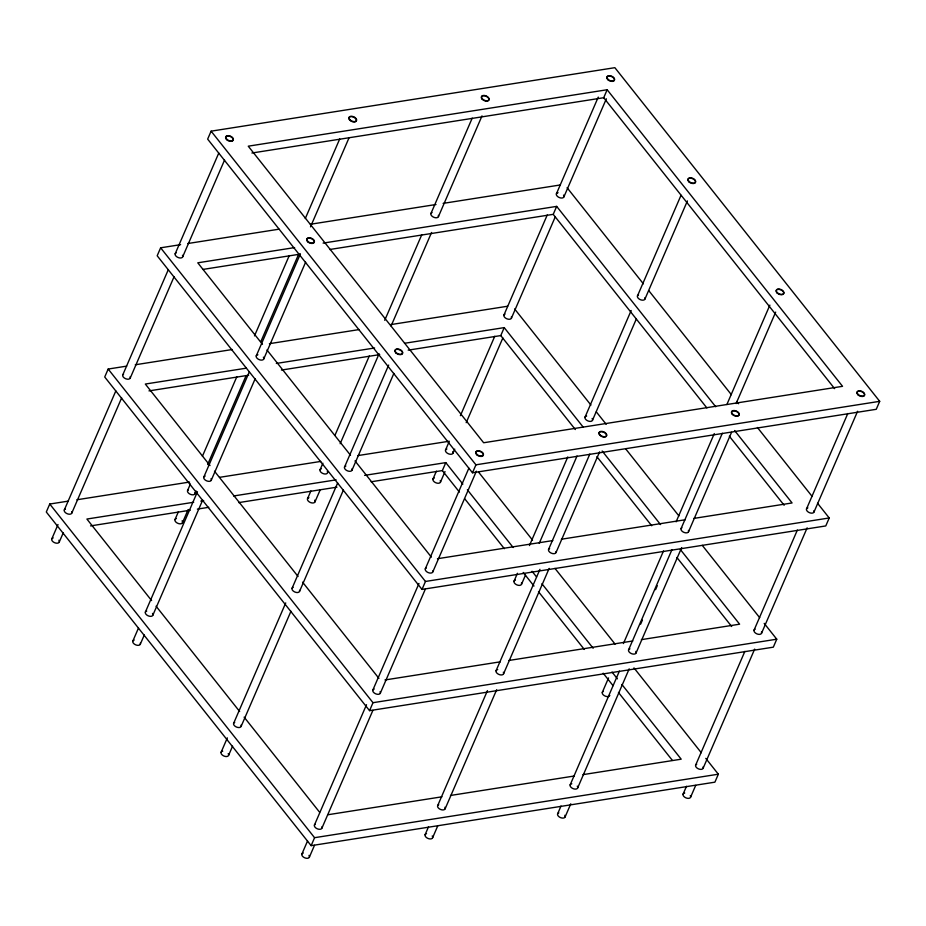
<?xml version="1.0" encoding="UTF-8"?>
<svg xmlns="http://www.w3.org/2000/svg" width="926" height="926" viewBox="0 0 926 926"><rect width="100%" height="100%" fill="white"/><g stroke="black" fill="none" stroke-linecap="round" stroke-linejoin="round"><path stroke-width="1.39" d="M68.293 501.128L49.749 504.033L46.3 512.009L311.136 845.658L714.895 782.169L718.345 774.205L705.774 758.371M126.712 366.129L108.168 369.046L104.719 377.009L369.555 710.659L773.314 647.17L776.764 639.206L764.193 623.372M180.605 244.661L160.626 247.809L157.177 255.773L422.013 589.422L825.784 525.933L829.221 517.97L817.554 503.269M211.105 131.168L207.655 139.131L472.491 472.781L876.251 409.304L879.7 401.328L614.864 67.679L211.105 131.168L475.929 464.817L879.7 401.328M51.752 539.001L58.002 524.544M64.299 510.006L115.831 390.922M122.718 375.007L168.312 269.651M175.176 253.782L218.767 153.056M59.264 542.034L63.246 532.832M71.811 513.05L121.63 397.925M130.23 378.051L174.111 276.631M182.688 256.815L224.555 160.071M174.991 519.625L178.394 511.742M187.538 490.63L190.397 484.02M202.424 456.229L236.778 376.836M254.5 335.883L289.271 255.541M305.302 218.501L339.703 138.981M182.491 522.658L188.186 509.52M195.039 493.662L196.185 491.023M207.644 464.551L246.003 375.898M260.866 341.544L298.485 254.615M310.511 226.835L348.94 138.043M132.812 641.128L138.506 627.99M145.359 612.144L197.469 491.718M203.778 477.145L249.372 371.777M256.247 355.908L300.406 253.863M140.324 644.16L144.306 634.97M152.871 615.177L202.69 500.052M211.29 480.177L255.171 378.757M263.748 358.941L305.615 262.197M307.501 498.79L310.905 490.907M320.049 469.795L322.908 463.185M334.934 435.394L369.289 356.001M384.73 320.315L421.781 234.706M430.926 213.559L472.214 118.146M315.002 501.823L320.13 489.993M340.155 443.716L379.093 353.744M391.096 325.975L431.562 232.472M438.438 216.603L482.018 115.877M221.082 752.329L227.333 737.872M233.63 723.345L285.729 602.919M292.049 588.346L337.643 482.978M344.507 467.109L388.665 365.064M228.583 755.361L232.565 746.171M241.13 726.378L290.949 611.253M299.549 591.378L343.442 489.958M352.019 470.142L393.874 373.398M432.974 479.055L436.377 471.172M445.51 450.071L448.948 442.13M460.407 415.67L494.762 336.265M503.929 315.071L547.254 214.971M556.399 193.835L598.265 97.091M371.141 481.775L442.35 470.582L445.8 462.618L462.861 484.124M408.192 350.144L500.769 335.582L504.219 327.619L583.276 427.233M329.633 249.511L553.227 214.346L556.676 206.382L715.705 406.745M251.918 153.021L603.706 97.716L607.155 89.741L842.556 386.327L483.65 442.755L248.249 146.181L607.155 89.741M440.475 482.099L445.024 471.577M453.022 453.103L454.735 449.133M466.195 422.673L502.841 337.978M511.441 318.104L555.334 216.684M563.911 196.868L606.345 98.804M301.864 854.108L307.548 840.97M314.412 825.112L366.511 704.698M372.831 690.113L418.992 583.438M425.289 568.877L468.88 468.162M311.136 845.658L314.574 837.694L718.345 774.205M369.555 710.659L372.993 702.695L776.764 639.206M422.013 589.422L425.462 581.459L829.221 517.97M472.491 472.781L475.929 464.817M309.377 857.14L314.493 845.311M321.912 828.145L372.877 710.381M380.331 693.146L425.358 589.098M432.801 571.921L476.381 471.195M514.034 581.181L517.437 573.298M529.44 545.576L567.8 456.923M585 417.198L631.162 310.511M637.458 295.961L681.038 195.247M521.535 584.225L525.517 575.023M539.233 543.319L577.037 455.986M592.501 420.23L636.393 318.822M644.971 298.994L687.405 200.93M425.092 834.731L428.506 826.849M437.639 805.736L487.458 690.611M496.058 670.737L539.951 569.328M548.528 549.5L589.816 454.087M432.604 837.764L437.72 825.934M445.151 808.768L496.683 689.685M503.57 673.769L549.164 568.402M556.028 552.533L599.62 451.819M602.294 692.382L608.556 677.936M623.429 643.547L663.514 550.924M676.107 521.813L714.293 433.565M726.875 404.512L769.876 305.117M557.602 813.896L561.017 806.014M570.15 784.901L619.401 671.107M628.569 649.902L671.894 549.801M681.038 528.665L722.326 433.252M640.676 624.089L642.389 620.119M655.562 589.677L657.275 585.718M736.101 403.574L775.664 312.131M565.115 816.929L570.798 803.791M577.662 787.933L629.194 668.838M636.081 652.934L681.675 547.567M688.539 531.698L731.552 432.315M683.075 794.161L686.49 786.278M695.623 765.177L744.874 651.372M754.042 630.178L797.355 530.077M806.511 508.941L847.799 413.517M690.588 797.193L695.704 785.375M703.135 768.21L754.667 649.114M761.554 633.21L807.148 527.843M814.012 511.974L857.603 411.26M187.735 243.538L279.05 229.185M310.441 224.254L435.996 204.507M443.126 203.384L560.114 184.992M294.618 247.589L197.77 262.81L262.463 344.322M323.105 243.11L556.676 206.382M202.875 269.431L299.723 254.21M135.277 364.775L232.287 349.519M269.385 343.685L359.276 329.552M390.656 324.621L507.656 306.228M246.432 368.154L145.313 384.047L210.005 465.546M276.342 363.443L374.613 347.991M404.523 343.291L504.219 327.619M148.982 390.899L248.677 375.215M281.435 370.064L379.706 354.612M76.858 499.774L189.564 482.052M219.531 477.341L320.824 461.414M357.922 455.58L449.237 441.227M193.708 502.251L86.894 519.046L151.586 600.546M200.826 501.128L203.674 500.688M233.584 495.977L336.126 479.853M364.613 475.374L445.8 462.618M90.563 525.899L190.258 510.214M197.377 509.103L208.778 507.309M238.688 502.61L336.96 487.157M437.454 558.725L552.81 540.576M561.364 539.233L685.263 519.752M693.817 518.41L792.077 502.957L734.584 430.509M384.985 679.962L500.353 661.812M508.895 660.47L632.805 640.989M641.348 639.646L739.619 624.193L680.321 549.488M327.989 814.73L441.933 796.811M450.476 795.469L574.386 775.988M582.929 774.645L681.2 759.193L621.902 684.488M603.706 97.716L834.615 388.631M567.094 187.712L643.396 283.842M648.779 290.637L731.378 394.684M736.76 401.467L738.554 403.736M757.41 427.488L812.171 496.475M553.227 214.346L706.874 407.915M729.329 436.215L784.148 505.26M514.625 308.948L590.938 405.079M596.321 411.873L606.194 424.305M625.941 449.191L678.908 515.921M702.255 545.333L759.702 617.711M602.155 450.997L660.551 524.579M500.769 335.582L575.347 429.537M596.911 456.703L651.719 525.76M676.871 557.452L731.679 626.497M478.649 472.214L532.519 540.078M554.952 568.356L615.107 644.137M633.963 667.889L701.283 752.711M467.364 489.785L513.178 547.509M532.045 571.284L536.548 576.944M541.93 583.739L593.149 648.258M612.017 672.033L617.41 678.827M442.35 470.582L459.423 492.088M464.806 498.882L504.346 548.69M523.213 572.453L533.989 586.042M538.481 591.702L584.306 649.439M603.173 673.202L613.058 685.657M618.452 692.451L672.357 760.362M266.954 349.982L350.514 455.245M355.005 460.905L431.377 557.128M160.626 247.809L425.462 581.459M214.496 471.207L298.056 576.481M302.547 582.141L378.919 678.364M108.168 369.046L372.993 702.695M156.077 606.206L239.637 711.481M244.128 717.141L319.597 812.229M49.749 504.033L314.574 837.694M228.213 753.579A4.051 2.361 23.4 0 1 226.743 756.519A4.051 2.361 23.4 0 1 221.569 754.273A4.051 2.361 23.4 0 1 222.726 751.194M609.806 695.426A4.051 2.361 23.4 0 1 604.192 695.588A4.051 2.361 23.4 0 1 603.393 691.386M140.312 643.095A4.051 2.361 23.4 0 1 137.962 645.341A4.051 2.361 23.4 0 1 133.24 642.991A4.051 2.361 23.4 0 1 134.189 640.051M521.442 582.952A4.051 2.361 23.4 0 1 519.37 585.394A4.051 2.361 23.4 0 1 514.509 583.125A4.051 2.361 23.4 0 1 515.4 580.104M314.724 500.179A4.051 2.361 23.4 0 1 313.127 502.98A4.051 2.361 23.4 0 1 308.045 500.804A4.051 2.361 23.4 0 1 308.925 497.702M564.837 815.285A4.051 2.361 23.4 0 1 563.309 818.075A4.051 2.361 23.4 0 1 558.262 816.038A4.051 2.361 23.4 0 1 558.829 812.854M432.234 835.981A4.051 2.361 23.4 0 1 430.833 838.91A4.051 2.361 23.4 0 1 425.682 836.791A4.051 2.361 23.4 0 1 426.527 833.643M182.086 520.829A4.051 2.361 23.4 0 1 180.767 523.803A4.051 2.361 23.4 0 1 175.581 521.708A4.051 2.361 23.4 0 1 176.415 518.537M58.894 540.252A4.051 2.361 23.4 0 1 57.493 543.18A4.051 2.361 23.4 0 1 52.342 541.073A4.051 2.361 23.4 0 1 53.176 537.913M308.995 855.358A4.051 2.361 23.4 0 1 307.606 858.286A4.051 2.361 23.4 0 1 302.443 856.168A4.051 2.361 23.4 0 1 303.288 853.02M440.255 480.559A4.051 2.361 23.4 0 1 438.519 483.256A4.051 2.361 23.4 0 1 433.518 481.08A4.051 2.361 23.4 0 1 434.34 477.978M690.31 795.561A4.051 2.361 23.4 0 1 688.62 798.362A4.051 2.361 23.4 0 1 683.527 796.059A4.051 2.361 23.4 0 1 684.731 793.026M351.926 468.869A4.051 2.361 23.4 0 1 349.843 471.322A4.051 2.361 23.4 0 1 344.993 469.042A4.051 2.361 23.4 0 1 345.873 466.033M263.378 357.158A4.051 2.361 23.4 0 1 261.908 360.098A4.051 2.361 23.4 0 1 256.733 357.841A4.051 2.361 23.4 0 1 257.891 354.774M644.878 297.721A4.051 2.361 23.4 0 1 642.899 300.174A4.051 2.361 23.4 0 1 638.072 298.056A4.051 2.361 23.4 0 1 638.558 294.966M438.345 215.33A4.051 2.361 23.4 0 1 436.366 217.772A4.051 2.361 23.4 0 1 431.539 215.665A4.051 2.361 23.4 0 1 432.025 212.563M688.446 530.424A4.051 2.361 23.4 0 1 684.013 532.415A4.051 2.361 23.4 0 1 681.883 527.774M556.04 551.526A4.051 2.361 23.4 0 1 551.144 553.088A4.051 2.361 23.4 0 1 549.627 548.505M182.468 255.275A4.051 2.361 23.4 0 1 180.836 257.972A4.051 2.361 23.4 0 1 175.859 255.958A4.051 2.361 23.4 0 1 176.287 252.775M432.801 570.902A4.051 2.361 23.4 0 1 427.905 572.476A4.051 2.361 23.4 0 1 426.388 567.881M563.529 195.085A4.051 2.361 23.4 0 1 562.059 198.025A4.051 2.361 23.4 0 1 556.885 195.78A4.051 2.361 23.4 0 1 558.054 192.701M813.919 510.701A4.051 2.361 23.4 0 1 811.836 513.154A4.051 2.361 23.4 0 1 806.986 510.874A4.051 2.361 23.4 0 1 807.877 507.865M241.038 725.104A4.051 2.361 23.4 0 1 239.07 727.547A4.051 2.361 23.4 0 1 234.232 725.44A4.051 2.361 23.4 0 1 234.729 722.338M152.501 613.394A4.051 2.361 23.4 0 1 151.123 616.322A4.051 2.361 23.4 0 1 145.972 614.239A4.051 2.361 23.4 0 1 146.736 611.067M327.329 471.299A4.051 2.361 23.4 0 1 325.593 473.996A4.051 2.361 23.4 0 1 320.593 471.82A4.051 2.361 23.4 0 1 321.415 468.718M577.292 786.151A4.051 2.361 23.4 0 1 575.81 789.091A4.051 2.361 23.4 0 1 570.636 786.845A4.051 2.361 23.4 0 1 571.805 783.766M444.931 807.24A4.051 2.361 23.4 0 1 443.299 809.926A4.051 2.361 23.4 0 1 438.322 807.923A4.051 2.361 23.4 0 1 438.75 804.74M194.946 492.4A4.051 2.361 23.4 0 1 190.501 494.38A4.051 2.361 23.4 0 1 188.383 489.738M71.719 511.777A4.051 2.361 23.4 0 1 69.739 514.219A4.051 2.361 23.4 0 1 64.913 512.113A4.051 2.361 23.4 0 1 65.399 509.011M321.82 826.872A4.051 2.361 23.4 0 1 317.386 828.863A4.051 2.361 23.4 0 1 315.257 824.221M452.802 451.575A4.051 2.361 23.4 0 1 451.066 454.272A4.051 2.361 23.4 0 1 446.066 452.085A4.051 2.361 23.4 0 1 446.888 448.994M703.042 766.936A4.051 2.361 23.4 0 1 701.063 769.379A4.051 2.361 23.4 0 1 696.236 767.272A4.051 2.361 23.4 0 1 696.722 764.182M299.549 590.36A4.051 2.361 23.4 0 1 294.653 591.934A4.051 2.361 23.4 0 1 293.148 587.339M211.07 478.638A4.051 2.361 23.4 0 1 209.334 481.346A4.051 2.361 23.4 0 1 204.322 479.159A4.051 2.361 23.4 0 1 205.155 476.068M592.131 418.448A4.051 2.361 23.4 0 1 590.661 421.388A4.051 2.361 23.4 0 1 585.487 419.142A4.051 2.361 23.4 0 1 586.644 416.063M635.861 651.406A4.051 2.361 23.4 0 1 634.125 654.103A4.051 2.361 23.4 0 1 629.113 651.927A4.051 2.361 23.4 0 1 629.946 648.825M503.35 672.241A4.051 2.361 23.4 0 1 501.51 674.95A4.051 2.361 23.4 0 1 496.486 672.6A4.051 2.361 23.4 0 1 497.713 669.602M130.138 376.778A4.051 2.361 23.4 0 1 125.693 378.757A4.051 2.361 23.4 0 1 123.563 374.116M380.111 691.618A4.051 2.361 23.4 0 1 378.375 694.315A4.051 2.361 23.4 0 1 373.375 692.139A4.051 2.361 23.4 0 1 374.197 689.037M511.349 316.831A4.051 2.361 23.4 0 1 509.369 319.273A4.051 2.361 23.4 0 1 504.543 317.167A4.051 2.361 23.4 0 1 505.04 314.076M761.461 631.937A4.051 2.361 23.4 0 1 759.482 634.379A4.051 2.361 23.4 0 1 754.655 632.273A4.051 2.361 23.4 0 1 755.141 629.182M396.05 352.563A4.051 2.361 23.4 0 0 402.532 353.385A4.051 2.361 23.4 0 0 398.064 348.998A4.051 2.361 23.4 0 0 396.05 352.563M395.9 352.899A4.051 2.361 23.4 0 0 402.382 353.72A4.051 2.361 23.4 0 0 397.914 349.334A4.051 2.361 23.4 0 0 395.9 352.899M777.261 292.628A4.051 2.361 23.4 0 0 783.755 293.449A4.051 2.361 23.4 0 0 779.275 289.051A4.051 2.361 23.4 0 0 777.261 292.628M777.111 292.963A4.051 2.361 23.4 0 0 783.604 293.785A4.051 2.361 23.4 0 0 779.136 289.387A4.051 2.361 23.4 0 0 777.111 292.963M307.779 241.362A4.051 2.361 23.4 0 0 314.273 242.184A4.051 2.361 23.4 0 0 309.793 237.797A4.051 2.361 23.4 0 0 307.779 241.362M307.64 241.698A4.051 2.361 23.4 0 0 314.122 242.519A4.051 2.361 23.4 0 0 309.654 238.132A4.051 2.361 23.4 0 0 307.64 241.698M689.002 181.427A4.051 2.361 23.4 0 0 695.484 182.248A4.051 2.361 23.4 0 0 691.016 177.85A4.051 2.361 23.4 0 0 689.002 181.427M688.851 181.762A4.051 2.361 23.4 0 0 695.345 182.584A4.051 2.361 23.4 0 0 690.865 178.186A4.051 2.361 23.4 0 0 688.851 181.762M482.469 99.024A4.051 2.361 23.4 0 0 488.951 99.846A4.051 2.361 23.4 0 0 484.483 95.459A4.051 2.361 23.4 0 0 482.469 99.024M482.319 99.36A4.051 2.361 23.4 0 0 488.812 100.182A4.051 2.361 23.4 0 0 484.333 95.795A4.051 2.361 23.4 0 0 482.319 99.36M732.57 414.13A4.051 2.361 23.4 0 0 739.064 414.952A4.051 2.361 23.4 0 0 734.584 410.554A4.051 2.361 23.4 0 0 732.57 414.13M732.431 414.466A4.051 2.361 23.4 0 0 738.913 415.288A4.051 2.361 23.4 0 0 734.445 410.889A4.051 2.361 23.4 0 0 732.431 414.466M600.06 434.965A4.051 2.361 23.4 0 0 606.553 435.787A4.051 2.361 23.4 0 0 602.074 431.389A4.051 2.361 23.4 0 0 600.06 434.965M599.921 435.301A4.051 2.361 23.4 0 0 606.403 436.123A4.051 2.361 23.4 0 0 601.935 431.724A4.051 2.361 23.4 0 0 599.921 435.301M349.959 119.859A4.051 2.361 23.4 0 0 356.441 120.681A4.051 2.361 23.4 0 0 351.973 116.294A4.051 2.361 23.4 0 0 349.959 119.859M349.808 120.195A4.051 2.361 23.4 0 0 356.302 121.017A4.051 2.361 23.4 0 0 351.822 116.63A4.051 2.361 23.4 0 0 349.808 120.195M226.72 139.236A4.051 2.361 23.4 0 0 233.202 140.058A4.051 2.361 23.4 0 0 228.734 135.671A4.051 2.361 23.4 0 0 226.72 139.236M226.569 139.571A4.051 2.361 23.4 0 0 233.063 140.393A4.051 2.361 23.4 0 0 228.583 136.006A4.051 2.361 23.4 0 0 226.569 139.571M476.832 454.342A4.051 2.361 23.4 0 0 483.314 455.164A4.051 2.361 23.4 0 0 478.846 450.777A4.051 2.361 23.4 0 0 476.832 454.342M476.682 454.678A4.051 2.361 23.4 0 0 483.175 455.499A4.051 2.361 23.4 0 0 478.696 451.112A4.051 2.361 23.4 0 0 476.682 454.678M607.931 79.3A4.051 2.361 23.4 0 0 614.424 80.122A4.051 2.361 23.4 0 0 609.956 75.724A4.051 2.361 23.4 0 0 607.931 79.3M607.792 79.636A4.051 2.361 23.4 0 0 614.274 80.458A4.051 2.361 23.4 0 0 609.806 76.059A4.051 2.361 23.4 0 0 607.792 79.636M858.043 394.395A4.051 2.361 23.4 0 0 864.537 395.217A4.051 2.361 23.4 0 0 860.057 390.83A4.051 2.361 23.4 0 0 858.043 394.395M857.904 394.731A4.051 2.361 23.4 0 0 864.386 395.564A4.051 2.361 23.4 0 0 859.918 391.166A4.051 2.361 23.4 0 0 857.904 394.731"/></g></svg>
